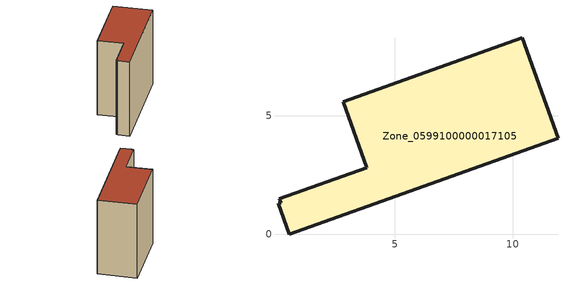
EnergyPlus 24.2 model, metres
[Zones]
Zone_0599100000017105
 floor ground (C_G): 0.19,1.33 0.11,1.49 3.81,2.81 2.82,5.59 10.4,8.3 11.91,4.06 0.52,0 0.06,1.3 z0
 wall outside (C_F): 0.52,0 11.91,4.06 10.4,8.3 2.82,5.59 3.81,2.81 0.11,1.49 0.19,1.33 0.06,1.3 0.52,0 z0:9.27
 roof outside (C_R): 0.11,1.49 0.19,1.33 0.06,1.3 0.52,0 11.91,4.06 10.4,8.3 2.82,5.59 3.81,2.81 z9.27
[BUILDING]
Pand.0599100000017105: North Axis=0; Terrain=City; Loads Convergence Tolerance Value=0.04; Temperature Convergence Tolerance Value=0.4; Solar Distribution=FullExterior; Maximum Number of Warmup Days=25; Minimum Number of Warmup Days=1
[Site:Location]
Rotterdam.The.Hague.AP_ZH_NLD Design_Conditions: Latitude=51.96; Longitude=4.45; Time Zone=1; Elevation=-4.5
[SITE:GROUNDTEMPERATURE:BUILDINGSURFACE]
18, 18, 18, 18, 18, 18, 18, 18, 18, 18, 18, 18
[MATERIAL] Thermal Absorptance=0.9; Solar Absorptance=0.7; Visible Absorptance=0.7
Name | Roughness | Thickness | Conductivity | Density | Specific Heat
G.TI.1946 | MediumSmooth | 0.15 | 1 | 540 | 1210
F.TI.1946 | Rough | 0.3 | 0.857143 | 1920 | 840
R.TI.1946 | MediumRough | 0.2 | 0.1 | 1500 | 1000
[CONSTRUCTION]
C_G: G.TI.1946
C_F: F.TI.1946
C_R: R.TI.1946
[ZONE]
Zone_0599100000017105: Type=1; Multiplier=1; Ceiling Height=Autocalculate; Volume=Autocalculate; Floor Area=autocalculate; Part of Total Floor Area=Yes
[ZONEINFILTRATION:DESIGNFLOWRATE]
Infil_Zone_0599100000017105: Zone or ZoneList or Space or SpaceList=Zone_0599100000017105; Schedule=AlwaysOn; Design Flow Rate Calculation Method=Flow/Area; Flow Rate per Floor Area=0.003; Constant Term Coefficient=1; Temperature Term Coefficient=0; Velocity Term Coefficient=0; Velocity Squared Term Coefficient=0
[HVACTEMPLATE:ZONE:IDEALLOADSAIRSYSTEM]
Zone_0599100000017105: Maximum Heating Supply Air Temperature=50; Minimum Cooling Supply Air Temperature=13; Maximum Heating Supply Air Humidity Ratio=0.0156; Minimum Cooling Supply Air Humidity Ratio=0.0077; Heating Limit=NoLimit; Cooling Limit=NoLimit; Dehumidification Control Type=ConstantSensibleHeatRatio; Cooling Sensible Heat Ratio=0.7; Dehumidification Setpoint=60; Humidification Control Type=None; Humidification Setpoint=30; Outdoor Air Method=None; Outdoor Air Flow Rate per Person=0.00944; Outdoor Air Flow Rate per Zone Floor Area=0; Outdoor Air Flow Rate per Zone=0; Demand Controlled Ventilation Type=None; Outdoor Air Economizer Type=NoEconomizer; Heat Recovery Type=None; Sensible Heat Recovery Effectiveness=0.7; Latent Heat Recovery Effectiveness=0.65
[ZONECONTROL:THERMOSTAT]
ThermostatControl_Zone_0599100000017105: Zone or ZoneList=Zone_0599100000017105; Control Type Schedule=DualSetpointControlType; Control 1=Thermostat_Zone_0599100000017105; Temperature Difference Between Cutout And Setpoint=0
[THERMOSTATSETPOINT:DUALSETPOINT]
Thermostat_Zone_0599100000017105: Heating Setpoint Temperature Schedule=HeatingSetpoint_Zone_0599100000017105; Cooling Setpoint Temperature Schedule=CoolingSetpoint_Zone_0599100000017105
[SCHEDULE:COMPACT]
HeatingSetpoint_Zone_0599100000017105: Through: 12/31, For: AllDays, Until: 24:00, 21
CoolingSetpoint_Zone_0599100000017105: Through: 12/31, For: AllDays, Until: 24:00, 24
DualSetpointControlType: Through: 12/31, For: AllDays, Until: 24:00, 4
AlwaysOn: Through: 12/31, For: AllDays, Until: 24:00, 1
